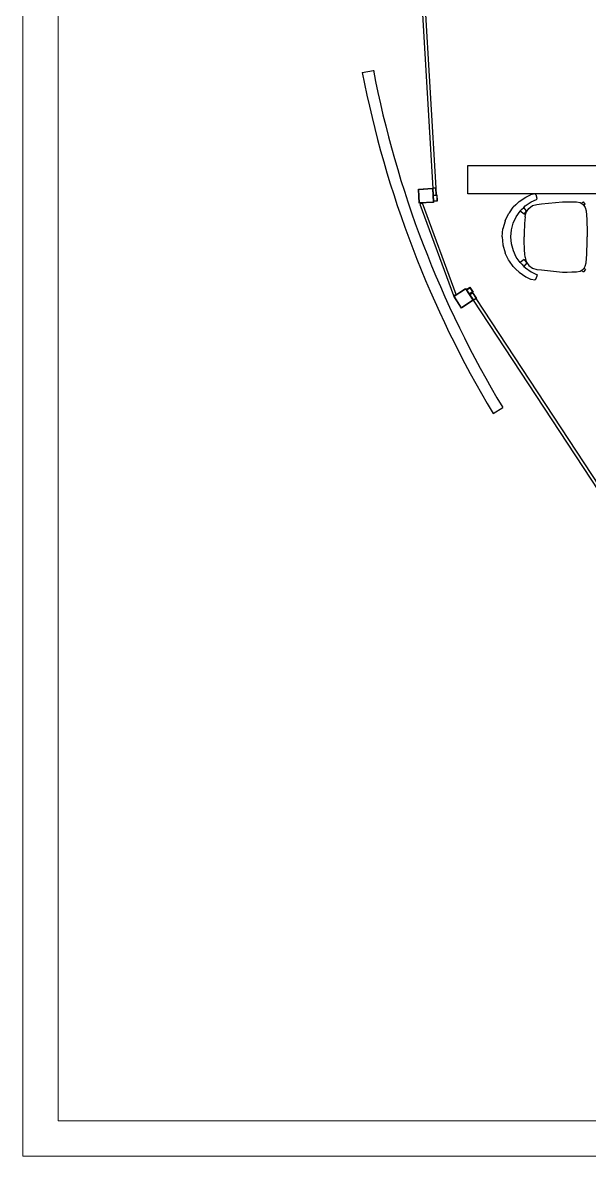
# Model space of a CAD drawing. Header units: millimetres. Extents: x 81329 to 439548, y 1718 to 95447.
# Drawn here: x 376099 to 380098, y 1718 to 9717 of the extents above; entities that cross this region are included whole.
import ezdxf

# ---------------------------------------------------------------- set-up
doc = ezdxf.new("R2010")
doc.units = ezdxf.units.MM
doc.header["$LTSCALE"] = 100
doc.linetypes.add('SPOJITÁ', pattern=[0])
doc.linetypes.add('ČÁRKOVANÁ', pattern=[0.75, 0.5, -0.25])
for name, color, linetype, lineweight in [('0-interier', 32, 'ČÁRKOVANÁ', 25), ('OKNA_DVERE', 164, 'Continuous', 15), ('S-mreza', 250, 'Continuous', 18)]:
    doc.layers.add(name, color=color, linetype=linetype, lineweight=lineweight)
doc.layers.add('instalace', color=174, linetype='Continuous')

# ---------------------------------------------------------------- blocks, each defined once
blk = doc.blocks.new('podorys-int')
at = {"layer": 'instalace', "color": 252, "lineweight": -2}
for p, q in [((-7281.7, -1415.4), (-7203.2, -1400.3)), ((-6358.5, -3820.6), (-6290, -3779.2))]:
    blk.add_line(p, q, dxfattribs=at)
for centre, radius, start, end in [((12.6, 4.8), 7431.3, 191.01808, 210.98192), ((-60.8, -23.3), 7273.9, 190.91097, 211.08903)]:
    blk.add_arc(centre, radius, start, end, dxfattribs=at)
at = {"layer": 'OKNA_DVERE', "color": 252, "lineweight": -2}
blk.add_lwpolyline([(-6637.6, -2989.9), (-6618.9, -2982.9), (-6857.7, -2336.9), (-6876.5, -2343.9)], close=True, dxfattribs=at)
at = {"layer": 'S-mreza', "color": 252, "lineweight": -2, "ltscale": 0.18}
for p, q in [((-7010.9, 1583.5), (-6783.2, -2234.3)), ((-6990.9, 1584.3), (-6763.4, -2231.1)), ((-4823, -5569.4), (-6495.9, -3021.8)), ((-4805.5, -5557.9), (-6478.3, -3010.3))]:
    blk.add_line(p, q, dxfattribs=at)
at = {"layer": 'S-mreza', "color": 252, "lineweight": -2}
for points in [[(-6879.2, -2338.2), (-6885.2, -2238.4), (-6785.3, -2232.4), (-6779.4, -2332.3)], [(-6877.3, -2336.1), (-6883, -2240.3), (-6787.2, -2234.5), (-6781.5, -2330.4)], [(-6785.3, -2232.4), (-6782.4, -2282.3), (-6757.4, -2280.9), (-6760.4, -2230.9)], [(-6783.3, -2232.3), (-6780.5, -2280.2), (-6759.5, -2279), (-6762.4, -2231.1)], [(-6782.4, -2282.3), (-6780, -2322.3), (-6750, -2320.5), (-6752.4, -2280.6)], [(-6780.2, -2284.2), (-6778.1, -2320.2), (-6752.1, -2318.6), (-6754.3, -2282.7)], [(-6581.1, -3077.8), (-6636, -2994.2), (-6552.4, -2939.3), (-6497.6, -3022.9)], [(-6581.1, -3077.8), (-6636, -2994.2), (-6552.4, -2939.3), (-6497.6, -3022.9)], [(-6580.6, -3075), (-6633.3, -2994.8), (-6553, -2942.1), (-6500.3, -3022.3)], [(-6525, -2981.1), (-6546.9, -2947.7), (-6521.9, -2931.2), (-6499.9, -2964.7)], [(-6524.4, -2978.3), (-6544.2, -2948.3), (-6522.4, -2934), (-6502.7, -2964.1)], [(-6497.6, -3022.9), (-6525, -2981.1), (-6504.1, -2967.4), (-6476.7, -3009.2)], [(-6495.9, -3021.8), (-6522.2, -2981.7), (-6504.7, -2970.2), (-6478.3, -3010.3)]]:
    blk.add_lwpolyline(points, close=True, dxfattribs=at)
blk = doc.blocks.new('interier-podorys')
at = {"layer": '0-interier', "color": 252, "linetype": 'SPOJITÁ', "lineweight": -3}
for p, q in [((-6175.5, -2326.6), (-6128.5, -2294.1)), ((-6128.5, -2294.1), (-6094.2, -2278.2)), ((-6091.5, -2277.5), (-6094.2, -2278.2)), ((-6064, -2272.7), (-6091.5, -2277.5)), ((-6090.7, -2328.8), (-6052.9, -2311.1)), ((-6064, -2272.7), (-6061.3, -2273.2)), ((-6061.3, -2273.2), (-6059.1, -2274.7)), ((-6059.1, -2274.7), (-6058.8, -2275)), ((-6058.8, -2275), (-6057.5, -2277.1)), ((-6057.5, -2277.1), (-6048.6, -2301.5)), ((-6052.9, -2311.1), (-6050.6, -2309.5)), ((-6050.6, -2309.5), (-6048.9, -2307)), ((-6048.9, -2307), (-6048.8, -2306.7)), ((-6048.8, -2306.7), (-6048.5, -2305.4)), ((-6048.2, -2304.1), (-6048.6, -2301.5)), ((-6048.5, -2305.4), (-6048.2, -2304.1)), ((-6243.7, -2405.1), (-6216.3, -2366.7)), ((-6197.8, -2348.4), (-6216.3, -2366.7)), ((-6197.8, -2348.4), (-6175.5, -2326.6)), ((-6194.8, -2433.2), (-6167.9, -2394.7)), ((-6167.9, -2394.7), (-6166.4, -2392.5)), ((-6139.9, -2416), (-6167.9, -2394.7)), ((-6166.4, -2392.5), (-6156.9, -2383)), ((-6156.9, -2383), (-6141.5, -2367.5)), ((-6141.5, -2367.5), (-6131.3, -2357.3)), ((-6121.8, -2392.2), (-6141.5, -2367.5)), ((-6136.9, -2412.1), (-6124.8, -2396.1)), ((-6131.3, -2357.3), (-6090.7, -2328.8)), ((-6125.7, -2402.3), (-6122.7, -2397.7)), ((-6124.8, -2396.1), (-6121.8, -2392.2)), ((-6122.7, -2397.7), (-6124.8, -2396.1)), ((-6122.7, -2397.7), (-6107.2, -2374.7)), ((-6107.2, -2374.7), (-6080.3, -2355)), ((-6080.3, -2355), (-6049.3, -2346.3)), ((-6049.3, -2346.3), (-6016.2, -2342.6)), ((-6016.2, -2342.6), (-5869.7, -2327.3)), ((-5869.7, -2327.3), (-5836.4, -2327.2)), ((-5836.4, -2327.2), (-5803, -2327.5)), ((-5803, -2327.5), (-5769.6, -2328.2)), ((-5769.6, -2328.2), (-5744.6, -2332.9)), ((-5744.6, -2332.9), (-5736.7, -2337.9)), ((-5736.7, -2337.9), (-5719.9, -2328.8)), ((-5736.7, -2337.9), (-5722.9, -2346.8)), ((-5722.9, -2346.8), (-5717.3, -2354.6)), ((-5707.7, -2344.6), (-5719.9, -2328.8)), ((-5717.3, -2354.6), (-5707.7, -2344.6)), ((-5717.3, -2354.6), (-5707.9, -2367.7)), ((-5707.9, -2367.7), (-5701.9, -2392.6)), ((-5701.9, -2392.6), (-5699.6, -2422.9)), ((-6273.9, -2464.5), (-6288.7, -2518.8)), ((-6272.7, -2461.9), (-6273.9, -2464.5)), ((-6272.7, -2461.9), (-6249.4, -2413.1)), ((-6243.7, -2405.1), (-6249.4, -2413.1)), ((-6228.6, -2526.2), (-6215.8, -2478.2)), ((-6215.8, -2478.2), (-6194.8, -2433.2)), ((-6139.9, -2416), (-6136.9, -2412.1)), ((-6136.9, -2412.1), (-6129.4, -2417.7)), ((-6135.1, -2457.2), (-6136.7, -2480.8)), ((-6133.2, -2433.6), (-6135.1, -2457.2)), ((-6133.2, -2433.6), (-6129.4, -2417.7)), ((-6129.4, -2417.7), (-6125.7, -2402.3)), ((-5699.6, -2422.9), (-5697.8, -2453.3)), ((-5697.8, -2453.3), (-5696.3, -2483.7)), ((-6293.9, -2575.7), (-6288.9, -2519.3)), ((-6288.9, -2519.3), (-6288.7, -2518.8)), ((-6232.8, -2575.6), (-6228.6, -2526.2)), ((-6139.3, -2551.8), (-6139.4, -2575.5)), ((-6138.8, -2528.2), (-6139.3, -2551.8)), ((-6137.9, -2504.5), (-6138.8, -2528.2)), ((-6136.7, -2480.8), (-6137.9, -2504.5)), ((-5696.3, -2483.7), (-5695.2, -2514.2)), ((-5695.2, -2514.2), (-5694.6, -2544.6)), ((-5694.6, -2544.6), (-5694.4, -2575.1)), ((-6293.9, -2575.7), (-6288.7, -2632.1)), ((-6288.6, -2632.6), (-6288.7, -2632.1)), ((-6288.6, -2632.6), (-6273.7, -2686.8)), ((-6228.4, -2625.1), (-6232.8, -2575.6)), ((-6215.5, -2673), (-6228.4, -2625.1)), ((-6139.2, -2599.2), (-6139.4, -2575.5)), ((-6138.7, -2622.9), (-6139.2, -2599.2)), ((-6137.8, -2646.6), (-6138.7, -2622.9)), ((-5696.1, -2666.4), (-5695.1, -2636)), ((-5695.1, -2636), (-5694.5, -2605.5)), ((-5694.5, -2605.5), (-5694.4, -2575.1)), ((-6273.7, -2686.8), (-6272.4, -2689.5)), ((-6249.1, -2738.1), (-6272.4, -2689.5)), ((-6194.5, -2718), (-6215.5, -2673)), ((-6167.6, -2756.4), (-6194.5, -2718)), ((-6136.5, -2670.2), (-6137.8, -2646.6)), ((-6134.9, -2693.9), (-6136.5, -2670.2)), ((-6132.9, -2717.5), (-6134.9, -2693.9)), ((-6132.9, -2717.5), (-6129.1, -2733.3)), ((-5699.3, -2727.2), (-5697.5, -2696.8)), ((-5697.5, -2696.8), (-5696.1, -2666.4)), ((-6243.4, -2746.2), (-6249.1, -2738.1)), ((-6215.9, -2784.5), (-6243.4, -2746.2)), ((-6197.3, -2802.8), (-6215.9, -2784.5)), ((-6139.6, -2735), (-6167.6, -2756.4)), ((-6166, -2758.7), (-6167.6, -2756.4)), ((-6166, -2758.7), (-6156.5, -2768.1)), ((-6156.5, -2768.1), (-6141.1, -2783.5)), ((-6121.4, -2758.9), (-6141.1, -2783.5)), ((-6141.1, -2783.5), (-6130.8, -2793.7)), ((-6139.6, -2735), (-6136.6, -2739)), ((-6129.1, -2733.3), (-6136.6, -2739)), ((-6136.6, -2739), (-6124.4, -2754.9)), ((-6130.8, -2793.7), (-6090.1, -2822.2)), ((-6129.1, -2733.3), (-6125.4, -2748.8)), ((-6125.4, -2748.8), (-6122.3, -2753.3)), ((-6124.4, -2754.9), (-6122.3, -2753.3)), ((-6124.4, -2754.9), (-6121.4, -2758.9)), ((-6122.3, -2753.3), (-6106.8, -2776.3)), ((-6106.8, -2776.3), (-6079.9, -2795.9)), ((-6079.9, -2795.9), (-6048.8, -2804.6)), ((-5722.4, -2803.4), (-5716.8, -2795.5)), ((-5716.8, -2795.5), (-5707.5, -2782.4)), ((-5716.8, -2795.5), (-5707.2, -2805.5)), ((-5707.5, -2782.4), (-5701.5, -2757.6)), ((-5701.5, -2757.6), (-5699.3, -2727.2)), ((-6175, -2824.5), (-6197.3, -2802.8)), ((-6175, -2824.5), (-6127.9, -2857)), ((-6127.9, -2857), (-6093.6, -2872.8)), ((-6093.6, -2872.8), (-6090.9, -2873.4)), ((-6090.9, -2873.4), (-6063.3, -2878.2)), ((-6090.1, -2822.2), (-6052.3, -2839.8)), ((-6060.7, -2877.7), (-6063.3, -2878.2)), ((-6058.5, -2876.2), (-6060.7, -2877.7)), ((-6058.5, -2876.2), (-6058.2, -2875.9)), ((-6058.2, -2875.9), (-6056.9, -2873.7)), ((-6056.9, -2873.7), (-6048, -2849.4)), ((-6052.3, -2839.8), (-6050, -2841.4)), ((-6050, -2841.4), (-6048.4, -2843.9)), ((-6048.8, -2804.6), (-6015.7, -2808.3)), ((-6048.4, -2843.9), (-6048.3, -2844.2)), ((-6048.3, -2844.2), (-6048, -2845.5)), ((-6047.6, -2846.8), (-6048, -2845.5)), ((-6048, -2849.4), (-6047.8, -2848.1)), ((-6047.6, -2846.8), (-6047.8, -2848.1)), ((-6015.7, -2808.3), (-5869.2, -2823.2)), ((-5869.2, -2823.2), (-5835.8, -2823.2)), ((-5835.8, -2823.2), (-5802.5, -2822.8)), ((-5802.5, -2822.8), (-5769.1, -2822)), ((-5769.1, -2822), (-5744, -2817.3)), ((-5744, -2817.3), (-5736.2, -2812.3)), ((-5736.2, -2812.3), (-5722.4, -2803.4)), ((-5736.2, -2812.3), (-5719.4, -2821.4)), ((-5707.2, -2805.5), (-5719.4, -2821.4))]:
    blk.add_line(p, q, dxfattribs=at)
blk.add_lwpolyline([(-4491.6, -2070.7), (-4491.6, -2270.7), (-6536.6, -2270.7), (-6536.6, -2070.7)], close=True, dxfattribs=at)

msp = doc.modelspace()

# ---------------------------------------------------------------- linework, layer by layer
at = {"lineweight": 5}
for points in [[(407599.03, 1718.2), (376099.03, 1718.2), (376099.03, 16568.2), (407599.03, 16568.2)], [(407349.03, 1968.2), (376349.03, 1968.2), (376349.03, 16318.2), (407349.03, 16318.2)]]:
    msp.add_lwpolyline(points, close=True, dxfattribs=at)

# ---------------------------------------------------------------- block references
msp.add_blockref('podorys-int', (385777.477, 10780.873))
at = {"layer": '0-interier', "color": 254}
msp.add_blockref('interier-podorys', (385777.477, 10780.873), dxfattribs=at)

doc.saveas('drawing.dxf')
